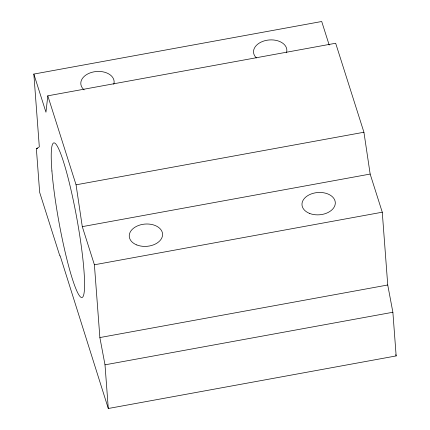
<?xml version="1.0" encoding="UTF-8"?>
<svg xmlns="http://www.w3.org/2000/svg" width="430" height="430" viewBox="0 0 430 430"><rect width="100%" height="100%" fill="white"/><g stroke="black" fill="none" stroke-linecap="round" stroke-linejoin="round"><path stroke-width="0.64" d="M33.841 74.073L39.313 146.85L36.373 148.694L39.657 192.361L59.84 255.931L60.135 255.748L108.29 408.5L396.159 355.927L392.875 312.261L387.742 284.993L382.27 212.21L370.16 174.069L363.93 132.246L335.669 43.247L47.805 95.82L45.956 112.214L33.841 74.073L321.71 21.5L329.181 45.021M36.373 148.694L37.69 148.452M47.805 95.82L76.062 184.819L363.93 132.246M76.062 184.819L82.291 226.642L370.16 174.069M82.291 226.642L94.401 264.783L382.27 212.21M108.29 408.5L105.006 364.833L99.873 337.561L387.742 284.993M105.006 364.833L392.875 312.261M395.756 354.659L396.159 355.927M94.401 264.783L99.873 337.561M84.14 89.897A16.695 11.169 -4.3 0 1 93.896 71.848A16.695 11.169 -4.3 0 1 113.767 84.307M256.436 57.975A16.695 11.169 -4.3 0 1 266.976 40.243A16.695 11.169 -4.3 0 1 286.493 52.761M309.53 213.404A16.695 11.169 -4.3 0 0 335.287 203.578A16.695 11.169 -4.3 0 0 311.105 193.989A16.695 11.169 -4.3 0 0 309.53 213.404M136.81 244.95A16.695 11.169 -4.3 0 0 162.567 235.119A16.695 11.169 -4.3 0 0 138.385 225.53A16.695 11.169 -4.3 0 0 136.81 244.95M51.917 170.984A78.566 9.132 79.7 0 0 80.109 296.571A78.566 9.132 79.7 0 0 71.831 193.559A78.566 9.132 79.7 0 0 51.917 170.984"/></g></svg>
